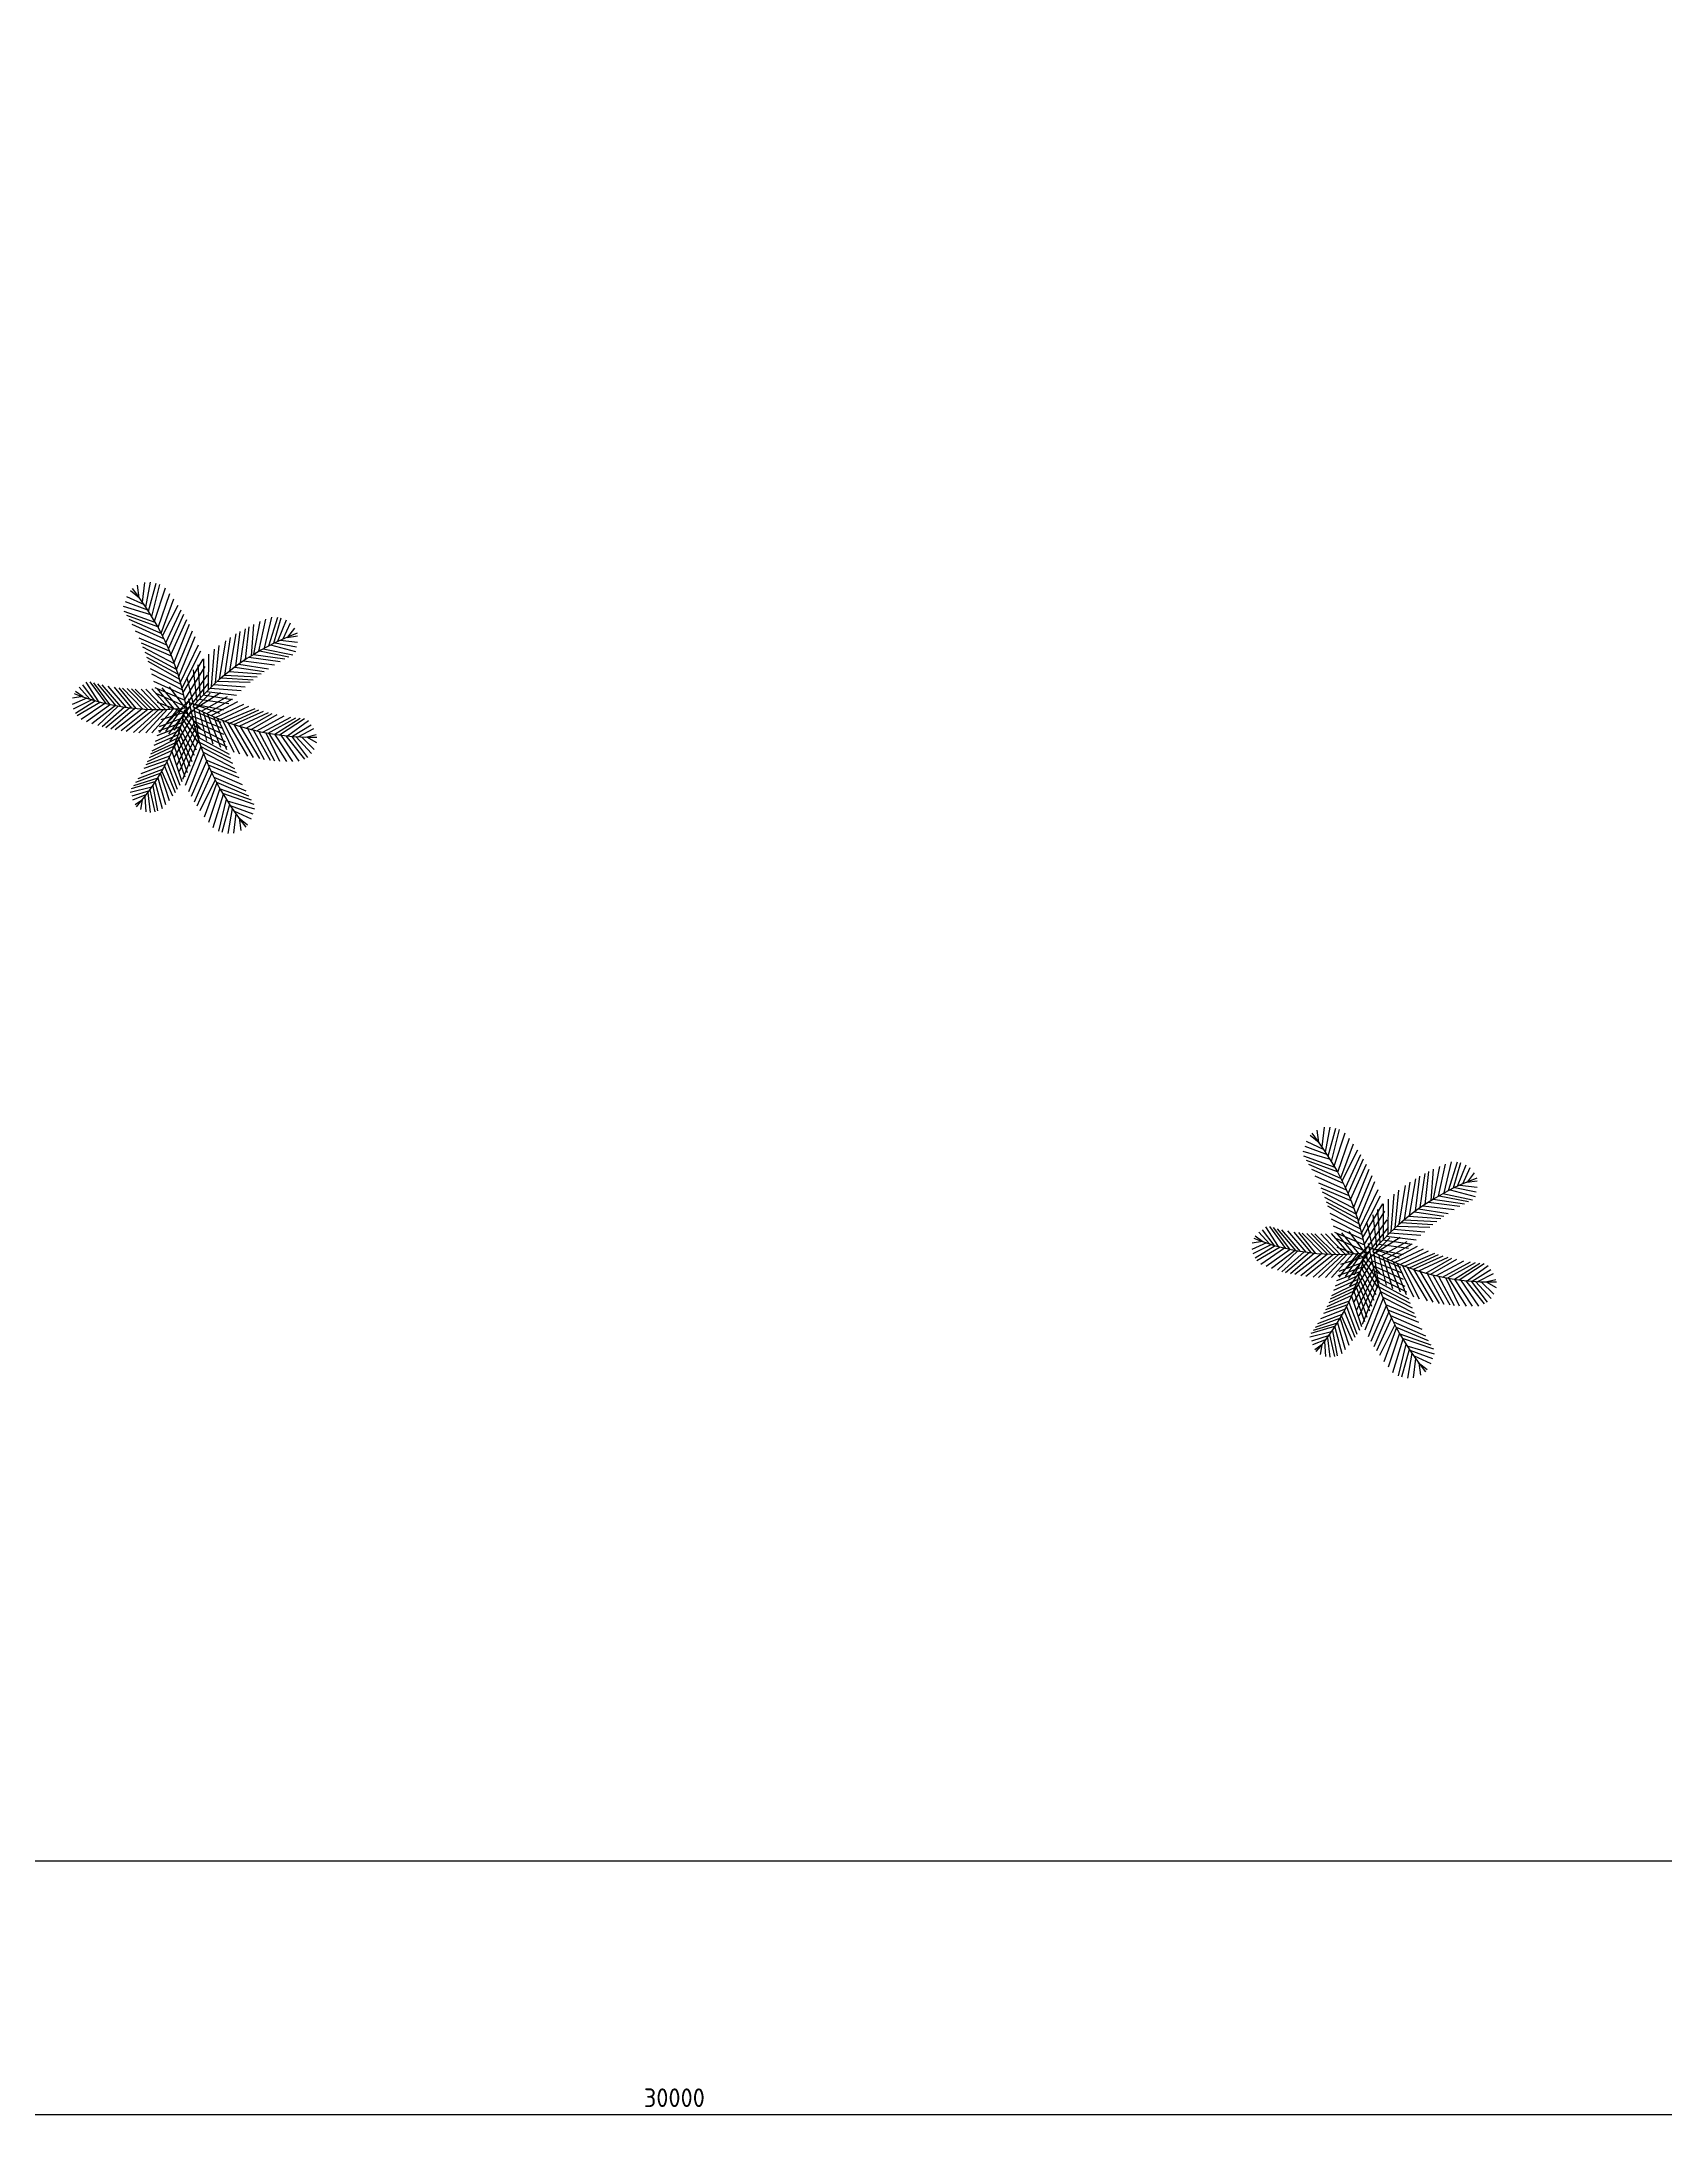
# Model space of a CAD drawing. Header units: millimetres. Extents: x -14813 to 141433, y -60308 to 84383.
# Drawn here: x 105371 to 118479, y -3644 to 13220 of the extents above; entities that cross this region are included whole.
import ezdxf

# ---------------------------------------------------------------- set-up
doc = ezdxf.new("R2010")
doc.units = ezdxf.units.MM
doc.layers.add('zelen', color=69, linetype='Continuous')
doc.layers.add('размер', color=1, linetype='Continuous', lineweight=25)
doc.layers.add('территория', color=74, linetype='Continuous', lineweight=25)
doc.styles.add('Аннотативный', font='')
doc.styles.get('Аннотативный').set_extended_font_data('GOST Common')
doc.dimstyles.new('Аннотативный', dxfattribs={"dimscale": 0, "dimtxt": 1.5, "dimasz": 1.5, "dimexe": 1.25, "dimexo": 0.625, "dimtad": 1, "dimdec": 0, "dimtxsty": 'Аннотативный', "dimblk": 'ARCHTICK', "dimcen": 2.5, "dimadec": 0, "dimazin": 0, "dimtfac": 1, "dimtdec": 0, "dimtmove": 0, "dimatfit": 3, "dimldrblk": 'CLOSEDBLANK', "dimfxl": 1, "dimarcsym": 0})

# ---------------------------------------------------------------- blocks, each defined once
blk = doc.blocks.new('p1')
at = {"layer": 'zelen'}
for p, q in [((-364, 779), (-545, 846)), ((-391, 821), (-533, 887)), ((-430, 876), (-503, 935)), ((-434, 879), (-447, 980)), ((-407, 844), (-387, 1002)), ((-379, 802), (-343, 1004)), ((-358, 770), (-295, 996)), ((-332, 727), (-266, 985)), ((-309, 689), (-221, 958)), ((-281, 639), (-186, 914)), ((-257, 594), (-153, 869)), ((-340, 741), (-561, 807)), ((-303, 678), (-554, 768)), ((-283, 643), (-533, 735)), ((-255, 589), (-513, 702)), ((-245, 570), (-118, 819)), ((-218, 514), (-94, 781)), ((-196, 466), (-74, 747)), ((-177, 418), (-48, 703)), ((493, 423), (543, 686)), ((533, 447), (590, 705)), ((578, 472), (638, 722)), ((614, 491), (686, 722)), ((655, 512), (714, 717)), ((687, 527), (755, 700)), ((728, 546), (788, 677)), ((-234, 547), (-490, 662)), ((-210, 495), (-462, 608)), ((-189, 448), (-434, 552)), ((-172, 407), (-416, 511)), ((-152, 356), (-28, 665)), ((-132, 300), (-3, 612)), ((-114, 243), (19, 565)), ((215, 219), (266, 532)), ((257, 255), (305, 558)), ((299, 289), (350, 587)), ((347, 325), (383, 607)), ((385, 353), (424, 629)), ((425, 379), (455, 645)), ((473, 411), (492, 663)), ((664, 516), (836, 482)), ((705, 535), (846, 519)), ((761, 559), (845, 570)), ((766, 560), (824, 633)), ((-149, 346), (-403, 479)), ((-132, 300), (-386, 436)), ((-120, 263), (-372, 397)), ((-106, 219), (-360, 364)), ((-100, 197), (46, 499)), ((-87, 152), (64, 449)), ((-77, 113), (84, 383)), ((61, 69), (42, 338)), ((89, 99), (88, 385)), ((125, 136), (128, 422)), ((151, 161), (176, 463)), ((183, 191), (213, 493)), ((371, 343), (611, 306)), ((410, 369), (659, 337)), ((453, 398), (706, 365)), ((489, 421), (743, 385)), ((537, 449), (774, 402)), ((569, 467), (806, 417)), ((627, 498), (830, 444)), ((-794, 49), (-888, 175)), ((-758, 39), (-861, 197)), ((-701, 24), (-829, 200)), ((-669, 17), (-799, 192)), ((-620, 7), (-768, 183)), ((-582, 0), (-731, 175)), ((-95, 179), (-342, 305)), ((-82, 133), (-330, 261)), ((-72, 92), (-316, 203)), ((-64, 57), (100, 325)), ((-55, 14), (117, 254)), ((-48, -28), (128, 193)), ((7, 8), (-45, 236)), ((35, 41), (4, 296)), ((170, 179), (422, 159)), ((198, 204), (464, 196)), ((230, 232), (488, 216)), ((257, 255), (518, 240)), ((292, 283), (551, 265)), ((339, 319), (577, 283)), ((-855, 68), (-974, 16)), ((-889, 81), (-971, 67)), ((-816, 55), (-966, -20)), ((-885, 78), (-948, 122)), ((-785, 46), (-948, -56)), ((-746, 35), (-933, -76)), ((-833, 61), (-917, 156)), ((-710, 26), (-901, -105)), ((-665, 16), (-858, -122)), ((-624, 8), (-816, -138)), ((-603, 4), (-768, -153)), ((-536, -7), (-683, 165)), ((-494, -12), (-632, 156)), ((-458, -16), (-596, 152)), ((-405, -20), (-567, 148)), ((-364, -23), (-530, 145)), ((-332, -24), (-496, 143)), ((-295, -24), (-467, 142)), ((-260, -24), (-417, 141)), ((-221, -23), (-379, 142)), ((-187, -22), (-330, 144)), ((-63, 50), (-305, 152)), ((-53, -1), (-296, 105)), ((-152, -19), (-288, 147)), ((-42, -58), (-286, 32)), ((-110, -16), (-249, 151)), ((-31, 51), (-210, -135)), ((-23, 4), (-197, -219)), ((-63, -10), (-189, 160)), ((-40, -75), (140, 109)), ((-29, 34), (216, -53)), ((17, 20), (248, -26)), ((23, -13), (222, 114)), ((52, 59), (291, 26)), ((70, -36), (281, 81)), ((84, 94), (320, 58)), ((111, 122), (353, 92)), ((113, -57), (319, 62)), ((139, 149), (391, 130)), ((148, -73), (362, 42)), ((183, -88), (412, 20)), ((223, -105), (451, 4)), ((-552, -5), (-733, -164)), ((-509, -10), (-702, -172)), ((-468, -15), (-661, -181)), ((-413, -20), (-627, -188)), ((-364, -23), (-579, -197)), ((-315, -24), (-538, -202)), ((-276, -24), (-479, -208)), ((-238, -24), (-436, -211)), ((-205, -22), (-379, -212)), ((-158, -20), (-330, -211)), ((-97, -162), (-290, -237)), ((-88, -131), (-279, -198)), ((-122, -17), (-271, -208)), ((-78, -91), (-271, -163)), ((-68, -48), (-259, -106)), ((-87, -13), (-220, -202)), ((-15, -38), (-185, -280)), ((-5, -81), (-167, -350)), ((-49, -9), (-151, -192)), ((8, -137), (-151, -408)), ((-90, -136), (26, -349)), ((-81, -102), (42, -295)), ((-73, -71), (53, -249)), ((-65, -35), (66, -184)), ((-18, -23), (227, -127)), ((-7, -74), (236, -173)), ((3, -115), (247, -224)), ((9, -5), (43, -236)), ((13, -156), (262, -282)), ((48, -25), (111, -274)), ((82, -42), (161, -300)), ((119, -60), (222, -327)), ((166, -81), (272, -347)), ((200, -95), (331, -368)), ((240, -111), (377, -382)), ((259, -119), (503, -15)), ((280, -127), (441, -400)), ((298, -133), (533, -25)), ((331, -144), (570, -36)), ((331, -144), (486, -410)), ((374, -158), (610, -47)), ((383, -161), (539, -420)), ((431, -175), (641, -55)), ((470, -185), (680, -64)), ((516, -196), (736, -76)), ((566, -207), (790, -85)), ((608, -215), (832, -90)), ((663, -224), (867, -94)), ((699, -229), (902, -97)), ((765, -237), (934, -113)), ((805, -240), (954, -146)), ((-152, -320), (-354, -415)), ((-141, -292), (-341, -385)), ((-129, -259), (-331, -360)), ((-118, -228), (-315, -315)), ((-107, -193), (-303, -281)), ((-152, -320), (-66, -567)), ((-136, -277), (-47, -531)), ((18, -175), (-129, -474)), ((-123, -242), (-24, -481)), ((-111, -208), (-8, -443)), ((32, -221), (-111, -524)), ((-102, -178), (11, -393)), ((46, -266), (-83, -590)), ((65, -323), (-61, -637)), ((26, -202), (275, -326)), ((38, -243), (294, -384)), ((52, -286), (305, -417)), ((65, -323), (320, -457)), ((442, -178), (577, -427)), ((487, -189), (623, -433)), ((533, -200), (658, -437)), ((590, -211), (699, -440)), ((613, -216), (755, -443)), ((659, -223), (805, -443)), ((710, -231), (856, -442)), ((750, -235), (901, -424)), ((796, -240), (925, -410)), ((831, -242), (957, -380)), ((851, -244), (976, -178)), ((877, -245), (979, -346)), ((912, -246), (995, -226)), ((917, -245), (997, -291)), ((-220, -468), (-420, -544)), ((-202, -432), (-396, -501)), ((-188, -401), (-381, -471)), ((-167, -355), (-369, -447)), ((-228, -481), (-143, -693)), ((-209, -445), (-126, -668)), ((-192, -410), (-105, -635)), ((-170, -362), (-88, -606)), ((86, -379), (-35, -689)), ((111, -441), (-14, -727)), ((131, -488), (11, -771)), ((82, -369), (337, -499)), ((106, -430), (351, -531)), ((123, -471), (370, -572)), ((-331, -651), (-505, -693)), ((-300, -605), (-498, -663)), ((-284, -579), (-480, -639)), ((-259, -538), (-463, -614)), ((-241, -506), (-444, -584)), ((-347, -673), (-308, -850)), ((-324, -641), (-285, -843)), ((-305, -612), (-249, -824)), ((-282, -576), (-220, -791)), ((-261, -542), (-192, -758)), ((-251, -524), (-164, -721)), ((153, -536), (32, -804)), ((181, -592), (56, -842)), ((193, -616), (91, -892)), ((218, -661), (125, -936)), ((145, -518), (398, -628)), ((169, -569), (427, -681)), ((191, -611), (450, -721)), ((220, -665), (471, -754)), ((-351, -680), (-494, -724)), ((-374, -711), (-486, -756)), ((-406, -752), (-465, -794)), ((-410, -754), (-424, -832)), ((-388, -728), (-379, -850)), ((-364, -697), (-345, -855)), ((246, -710), (160, -980)), ((269, -748), (206, -1006)), ((296, -791), (235, -1017)), ((240, -700), (491, -787)), ((277, -762), (499, -826)), ((317, -823), (283, -1025)), ((302, -799), (484, -865)), ((330, -841), (471, -905)), ((346, -864), (327, -1022)), ((368, -896), (442, -954)), ((373, -899), (387, -1000))]:
    blk.add_line(p, q, dxfattribs=at)
for centre, radius, start, end in [((-2221, -415), 2208, 8.5439, 38.2906), ((1536, -1292), 2007, 110.1895, 139.9362), ((-286, 1782), 1806, 248.0996, 277.8463), ((2146, 414), 2208, 189.1509, 218.8976), ((-1734, 320), 1706, 318.5391, 348.2858), ((964, 1760), 2007, 241.292, 271.0387)]:
    blk.add_arc(centre, radius, start, end, dxfattribs=at)
blk = doc.blocks.new('_ArchTick')
at = {"color": 0, "linetype": 'ByBlock', "const_width": 0.15}
blk.add_lwpolyline([(-0.5, -0.5), (0.5, 0.5)], dxfattribs=at)
blk = doc.blocks.new('*D206')
at = {"layer": 'Defpoints', "color": 0, "transparency": 16777216}
for p in [(95478, -1468), (125478, -1468), (95478, -3519)]:
    blk.add_point(p, dxfattribs=at)
at = {"layer": 'размер', "color": 0, "lineweight": -2, "transparency": 16777216}
for p, q in [((95478, -1530), (95478, -3644)), ((125478, -1530), (125478, -3644)), ((125478, -3519), (95478, -3519))]:
    blk.add_line(p, q, dxfattribs=at)
at = {"layer": 'размер', "color": 0, "lineweight": -2, "transparency": 16777216, "xscale": 150, "yscale": 150, "zscale": 150, "rotation": 180}
blk.add_blockref('_ArchTick', (95478, -3519), dxfattribs=at)
at = {"layer": 'размер', "color": 0, "lineweight": -2, "transparency": 16777216, "xscale": 150, "yscale": 150, "zscale": 150}
blk.add_blockref('_ArchTick', (125478, -3519), dxfattribs=at)
at = {"layer": 'размер', "color": 0, "transparency": 16777216, "insert": (110478, -3381), "char_height": 150, "attachment_point": 5, "style": 'Аннотативный'}
blk.add_mtext('30000', dxfattribs=at)
blk = doc.blocks.new('_ClosedBlank')
at = {"color": 0, "linetype": 'ByBlock', "lineweight": -2}
for p, q in [((-1, 0), (0, 0)), ((0, 0), (-1, 0)), ((-1, 0), (-1, 0))]:
    blk.add_line(p, q, dxfattribs=at)

msp = doc.modelspace()

# ---------------------------------------------------------------- linework, layer by layer
at = {"layer": 'территория'}
msp.add_lwpolyline([(95477.7, -1467.6), (125477.7, -1467.6), (139338.5, 8682.9), (136889.7, 28532.4), (104191.9, 28532.4), (95477.7, -1467.6)], dxfattribs=at)

# ---------------------------------------------------------------- block references
at = {"layer": 'zelen'}
for p in [(106590.4, 7851.8), (116115.3, 3452.9)]:
    msp.add_blockref('p1', p, dxfattribs=at)

# ---------------------------------------------------------------- dimensions: what is measured, and where the dimension line sits
at = {"layer": 'размер'}
dim = msp.add_linear_dim(base=(95477.7, -3518.5), p1=(125477.7, -1467.6), p2=(95477.7, -1467.6), dimstyle='Аннотативный', dxfattribs=at)
dim.commit()
dim.dimension.update_dxf_attribs({"geometry": '*D206', "text_midpoint": (110477.7, -3381)})

doc.saveas('drawing.dxf')
